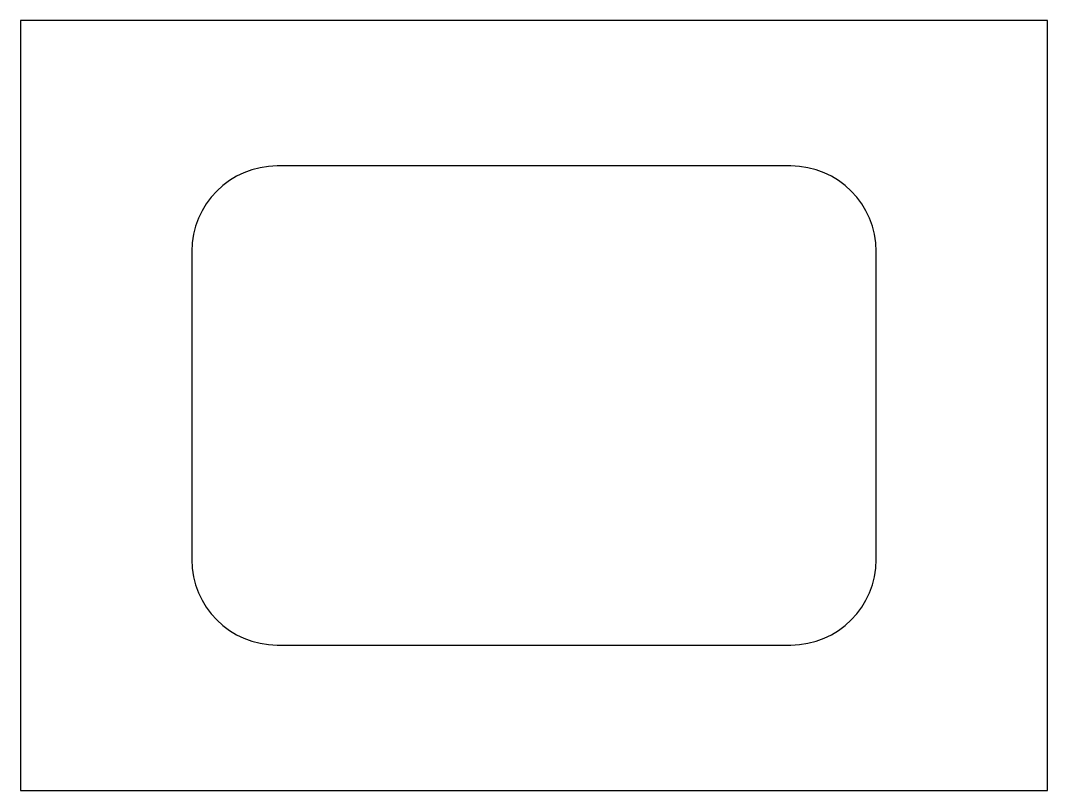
# Model space of a CAD drawing. Header units: millimetres. Extents: x -60 to 60, y -45 to 45.
import ezdxf

# ---------------------------------------------------------------- set-up
doc = ezdxf.new("R2010")
doc.units = ezdxf.units.MM
doc.layers.add('A_DEEP_POCKET_Z-25', color=2, linetype='CONTINUOUS')
doc.layers.add('BLANK', color=1, linetype='CONTINUOUS')

msp = doc.modelspace()

# ---------------------------------------------------------------- linework, layer by layer
at = {"layer": 'A_DEEP_POCKET_Z-25'}
for p, q in [((30, 28), (-30, 28)), ((-40, 18), (-40, -18)), ((40, -18), (40, 18)), ((-30, -28), (30, -28))]:
    msp.add_line(p, q, dxfattribs=at)
for centre, start, end in [((-30, 18), 90, 180), ((30, 18), 0, 90), ((-30, -18), 180, 270), ((30, -18), 270, 0)]:
    msp.add_arc(centre, 10, start, end, dxfattribs=at)
at = {"layer": 'BLANK'}
for p, q in [((60, 45), (-60, 45)), ((-60, 45), (-60, -45)), ((60, -45), (60, 45)), ((-60, -45), (60, -45))]:
    msp.add_line(p, q, dxfattribs=at)

doc.saveas('drawing.dxf')
